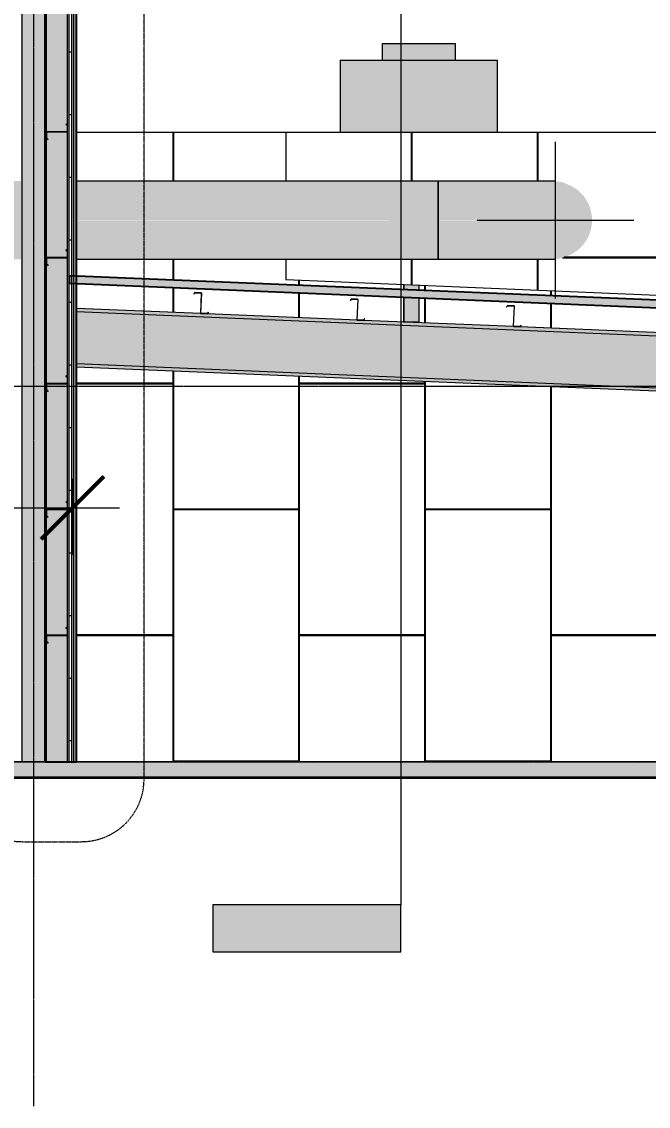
# Model space of a CAD drawing. Header units: inches. Extents: x -54868 to -186, y -265 to 853.
# Drawn here: x -22801 to -22560.8, y -132 to 283.7 of the extents above; entities that cross this region are included whole.
import ezdxf

# ---------------------------------------------------------------- set-up
doc = ezdxf.new("R2010")
doc.units = ezdxf.units.IN
doc.header["$MEASUREMENT"] = 0
for name, pattern in [('Dash Dot 3_16_', [0.3125, 0.1875, -0.0625, 0, -0.0625]), ('Grid Line 1_2_', [0.875, 0.5, -0.125, 0.125, -0.125]), ('Hidden 1_8_', [0.1875, 0.125, -0.0625])]:
    doc.linetypes.add(name, pattern=pattern)
for name, color, linetype, lineweight in [('A-ANNO-DIMS', 211, 'Continuous', 9), ('A-ANNO-DIMS-192', 211, 'Continuous', 9), ('A-ANNO-SYMB', 150, 'Continuous', 9), ('A-FLOR-LEVL', 51, 'Continuous', 9), ('A-ROOF', 132, 'Continuous', 9), ('A-WALL', 113, 'Continuous', 9), ('A-WALL-PATT', 111, 'Continuous', 9), ('C-BLDG-PADS', 91, 'Continuous', 9), ('C-TOPO', 7, 'Continuous', 9), ('G-ANNO-SYMB', 111, 'Continuous', 9), ('G-IMPT', 8, 'Continuous', 9), ('L-SITE-WALL', 31, 'Continuous', 9), ('M-EQPM', 50, 'Continuous', 9), ('M-HVAC-DUCT', 70, 'Continuous', 9), ('M-HVAC-DUCT-CNTR', 70, 'Continuous', 9), ('S-BEAM', 12, 'Continuous', 9), ('S-COLS', 52, 'Continuous', 9), ('S-GRID', 1, 'Continuous', 9)]:
    doc.layers.add(name, color=color, linetype=linetype, lineweight=lineweight)
doc.styles.add('Arial_2', font='arial.ttf', dxfattribs={"height": 17.703593})
doc.dimstyles.new('Linear_-_3_32__Arial', dxfattribs={"dimscale": 12, "dimtxt": 18, "dimasz": 2, "dimexe": 1.5, "dimexo": 1, "dimgap": 1, "dimtad": 1, "dimdec": 4, "dimrnd": 0.0625, "dimzin": 1, "dimdsep": 46, "dimlunit": 4, "dimtxsty": 'Arial_2', "dimblk1": 'OBLIQUE', "dimblk2": 'OBLIQUE', "dimsah": 1, "dimcen": 0.09, "dimdle": 1.5, "dimazin": 0, "dimtfac": 1, "dimtdec": 4, "dimtix": 1, "dimtmove": 0, "dimatfit": 3, "dimfxl": 1, "dimtvp": 1, "dimtfill": 1, "dimfrac": 2, "dimtolj": 1, "dimtzin": 0, "dimarcsym": 2})

# ---------------------------------------------------------------- blocks, each defined once
blk = doc.blocks.new('W-Wide Flange - W21X166-782998-Section 13')
at = {"layer": 'S-BEAM'}
for points in [[(-22076.2, 143.13), (-22076.14, 144.49), (-22780.02, 173.82), (-22780.02, 172.46), (-22078.67, 143.23)], [(-22076.23, 142.24), (-22076.2, 143.13), (-22780.02, 172.43), (-22780.02, 171.57), (-22078.67, 142.34)], [(-22076.98, 124.26), (-22076.23, 142.24), (-22780.02, 171.57), (-22780.02, 153.55), (-22076.99, 124.26)], [(-22077.02, 123.37), (-22077.02, 124.26), (-22780.02, 153.55), (-22780.02, 152.66), (-22077.75, 123.4)], [(-22077.08, 122.01), (-22077.02, 123.37), (-22780.02, 152.66), (-22780.02, 151.3), (-22078.67, 122.08)]]:
    blk.add_hatch(color=256, dxfattribs=at).paths.add_polyline_path(points, flags=0)
for p, q in [((-22732.31, 171.83), (-22780.02, 173.82)), ((-22076.2, 143.13), (-22780.02, 172.46)), ((-22672.36, 169.33), (-22729.95, 171.73)), ((-22612.41, 166.83), (-22670, 169.23)), ((-22552.47, 164.34), (-22610.05, 166.74)), ((-22780.02, 152.66), (-22077.02, 123.37)), ((-22077.08, 122.01), (-22780.02, 151.3))]:
    blk.add_line(p, q, dxfattribs=at)
blk = doc.blocks.new('Girt_Z - 8_D-790497-Section 13')
at = {"layer": 'S-BEAM'}
h = blk.add_hatch(dxfattribs=at)
h.set_pattern_fill('FP_1', color=256, style=0, pattern_type=2)
h.set_pattern_definition([(45, (-26169.524, 104.13), (-19.00703, 19.00703), []), (45, (-26169.524, 132.93), (-19.00703, 19.00703), [])])
h.paths.add_polyline_path([(-22790.95, 93.77), (-22790.88, 93.85), (-22791.42, 94.3), (-22791.42, 96.62), (-22791.52, 96.62), (-22791.52, 94.25)], flags=0)
h.paths.add_polyline_path([(-22791.34, 96.7), (-22783.71, 96.7), (-22783.71, 96.8), (-22791.34, 96.8)], flags=0)
h.paths.add_polyline_path([(-22783.63, 96.88), (-22783.52, 96.88), (-22783.52, 99.25), (-22784.1, 99.73), (-22784.17, 99.65), (-22783.63, 99.2)], flags=0)
at = {"layer": 'S-BEAM', "lineweight": 15}
for p, q in [((-22791.52, 96.62), (-22791.52, 94.25)), ((-22791.42, 94.3), (-22791.42, 96.62)), ((-22783.71, 96.8), (-22791.34, 96.8)), ((-22791.34, 96.7), (-22783.71, 96.7)), ((-22784.1, 99.73), (-22784.17, 99.65)), ((-22784.17, 99.65), (-22783.63, 99.2)), ((-22783.52, 99.25), (-22784.1, 99.73)), ((-22783.63, 99.2), (-22783.63, 96.88)), ((-22783.52, 96.88), (-22783.52, 99.25)), ((-22791.52, 94.25), (-22790.95, 93.77)), ((-22790.88, 93.85), (-22791.42, 94.3)), ((-22790.95, 93.77), (-22790.88, 93.85))]:
    blk.add_line(p, q, dxfattribs=at)
for centre, radius, start, end in [((-22791.34, 96.62), 0.188, 90, 180), ((-22791.34, 96.62), 0.0782, 90, 177.8773), ((-22783.71, 96.88), 0.188, 270, 360), ((-22783.71, 96.88), 0.0782, 270, 356.9576)]:
    blk.add_arc(centre, radius, start, end, dxfattribs=at)
blk = doc.blocks.new('Girt_Z - 8_D-839484-Section 13')
at = {"layer": 'S-BEAM', "lineweight": 15}
for p, q in [((-22784.1, 147.98), (-22784.17, 147.9)), ((-22784.17, 147.9), (-22783.63, 147.45)), ((-22783.52, 147.5), (-22784.1, 147.98)), ((-22783.63, 147.45), (-22783.63, 145.13)), ((-22783.52, 145.13), (-22783.52, 147.5)), ((-22791.52, 144.87), (-22791.52, 142.5)), ((-22791.52, 142.5), (-22790.95, 142.02)), ((-22791.42, 142.55), (-22791.42, 144.87)), ((-22790.88, 142.1), (-22791.42, 142.55)), ((-22783.71, 145.05), (-22791.34, 145.05)), ((-22791.34, 144.95), (-22783.71, 144.95)), ((-22790.95, 142.02), (-22790.88, 142.1))]:
    blk.add_line(p, q, dxfattribs=at)
for centre, radius, start, end in [((-22791.34, 144.87), 0.188, 90, 180), ((-22791.34, 144.87), 0.0782, 90, 177.8773), ((-22783.71, 145.13), 0.188, 270, 0), ((-22783.71, 145.13), 0.0782, 270, 356.9576)]:
    blk.add_arc(centre, radius, start, end, dxfattribs=at)
blk = doc.blocks.new('Girt_Z - 8_D-V19-Section 13')
at = {"layer": 'S-BEAM', "lineweight": 15}
for p, q in [((-22784.1, 196.23), (-22784.17, 196.15)), ((-22784.17, 196.15), (-22783.63, 195.7)), ((-22783.52, 195.75), (-22784.1, 196.23)), ((-22783.63, 195.7), (-22783.63, 193.38)), ((-22783.52, 193.38), (-22783.52, 195.75)), ((-22791.52, 193.12), (-22791.52, 190.75)), ((-22791.42, 190.8), (-22791.42, 193.12)), ((-22783.71, 193.3), (-22791.34, 193.3)), ((-22791.34, 193.2), (-22783.71, 193.2)), ((-22791.52, 190.75), (-22790.95, 190.27)), ((-22790.88, 190.35), (-22791.42, 190.8)), ((-22790.95, 190.27), (-22790.88, 190.35))]:
    blk.add_line(p, q, dxfattribs=at)
for centre, radius, start, end in [((-22791.34, 193.12), 0.188, 90, 180), ((-22791.34, 193.12), 0.0782, 90, 177.8773), ((-22783.71, 193.38), 0.188, 270, 0), ((-22783.71, 193.38), 0.0782, 270, 356.9576)]:
    blk.add_arc(centre, radius, start, end, dxfattribs=at)
blk = doc.blocks.new('Girt_Z - 8_D-V20-Section 13')
at = {"layer": 'S-BEAM', "lineweight": 15}
for p, q in [((-22791.52, 241.37), (-22791.52, 239)), ((-22791.42, 239.05), (-22791.42, 241.37)), ((-22783.71, 241.55), (-22791.34, 241.55)), ((-22791.34, 241.45), (-22783.71, 241.45)), ((-22784.1, 244.48), (-22784.17, 244.4)), ((-22784.17, 244.4), (-22783.63, 243.95)), ((-22783.52, 244), (-22784.1, 244.48)), ((-22783.63, 243.95), (-22783.63, 241.63)), ((-22783.52, 241.63), (-22783.52, 244)), ((-22791.52, 239), (-22790.95, 238.52)), ((-22790.88, 238.6), (-22791.42, 239.05)), ((-22790.95, 238.52), (-22790.88, 238.6))]:
    blk.add_line(p, q, dxfattribs=at)
for centre, radius, start, end in [((-22791.34, 241.37), 0.188, 90, 180), ((-22791.34, 241.37), 0.0782, 90, 177.8773), ((-22783.71, 241.63), 0.188, 270, 0), ((-22783.71, 241.63), 0.0782, 270, 356.9576)]:
    blk.add_arc(centre, radius, start, end, dxfattribs=at)
blk = doc.blocks.new('Girt_Z - 8_D-841743-Section 13')
at = {"layer": 'S-BEAM', "lineweight": 15}
for p, q in [((-22784.1, 51.48), (-22784.17, 51.4)), ((-22784.17, 51.4), (-22783.63, 50.95)), ((-22783.52, 51), (-22784.1, 51.48)), ((-22783.63, 50.95), (-22783.63, 48.63)), ((-22783.52, 48.63), (-22783.52, 51)), ((-22791.52, 48.37), (-22791.52, 46)), ((-22791.52, 46), (-22790.95, 45.52)), ((-22791.42, 46.05), (-22791.42, 48.37)), ((-22790.88, 45.6), (-22791.42, 46.05)), ((-22783.71, 48.55), (-22791.34, 48.55)), ((-22791.34, 48.45), (-22783.71, 48.45)), ((-22790.95, 45.52), (-22790.88, 45.6))]:
    blk.add_line(p, q, dxfattribs=at)
for centre, radius, start, end in [((-22791.34, 48.37), 0.188, 90, 180), ((-22791.34, 48.37), 0.0782, 90, 177.8773), ((-22783.71, 48.63), 0.188, 270, 0), ((-22783.71, 48.63), 0.0782, 270, 356.9576)]:
    blk.add_arc(centre, radius, start, end, dxfattribs=at)
blk = doc.blocks.new('Trane - 20-75 Ton Packaged Ind Rooftop DX Cooling Only and Extended Casing TAG_SXHLF20_ 0210035350 - PL_AS_HF001102-e2b63efd-16e1-40f1-8521-6466c1d8891c_dwg_Trane-SXHLF20-700801-Section 13')
at = {"layer": 'G-IMPT'}
for points in [[(-22648.88, 269), (-22634.8, 269), (-22634.8, 275.2), (-22662.79, 275.2), (-22662.79, 269), (-22650.08, 269)], [(-22666.15, 241.25), (-22618.74, 241.25), (-22618.74, 269), (-22678.89, 269), (-22678.89, 241.25)]]:
    blk.add_hatch(color=256, dxfattribs=at).paths.add_polyline_path(points, flags=0)
for p, q in [((-22662.79, 275.2), (-22662.79, 269)), ((-22634.8, 275.2), (-22662.79, 275.2)), ((-22634.8, 269), (-22634.8, 275.2)), ((-22678.89, 269), (-22618.74, 269)), ((-22678.89, 269), (-22678.89, 241.25)), ((-22618.74, 269), (-22618.74, 241.25))]:
    blk.add_line(p, q, dxfattribs=at)
blk = doc.blocks.new('Trane - 20-75 Ton Packaged Ind Rooftop DX Cooling Only and Extended Casing TAG_SXHLF20_ 0210035350 - PL_AS_HF001102-e2b63efd-16e1-40f1-8521-6466c1d8891c_dwg-700800-Section 13')
blk.add_blockref('Trane - 20-75 Ton Packaged Ind Rooftop DX Cooling Only and Extended Casing TAG_SXHLF20_ 0210035350 - PL_AS_HF001102-e2b63efd-16e1-40f1-8521-6466c1d8891c_dwg_Trane-SXHLF20-700801-Section 13', (0, 0))
blk = doc.blocks.new('Trane - 20-75 Ton Packaged Ind Rooftop DX Cooling Only and Extended Casing TAG_SXHLF20_ 0210035350 - SXHLF20-700809-Section 13')
blk.add_blockref('Trane - 20-75 Ton Packaged Ind Rooftop DX Cooling Only and Extended Casing TAG_SXHLF20_ 0210035350 - PL_AS_HF001102-e2b63efd-16e1-40f1-8521-6466c1d8891c_dwg-700800-Section 13', (0, 0))
blk = doc.blocks.new('Round Elbow - 1_5 D-704845-Section 13')
at = {"layer": 'M-HVAC-DUCT'}
for points in [[(-22641.39, 207.64), (-22582.35, 207.64), (-22582.5, 209.51), (-22583.17, 212.4), (-22583.6, 213.53), (-22584.79, 215.74), (-22585.98, 217.34), (-22587.85, 219.14), (-22590.25, 220.71), (-22593.16, 221.98), (-22595.14, 222.41), (-22598.59, 222.64), (-22641.39, 222.64), (-22641.39, 210.25)], [(-22597.94, 192.64), (-22596.95, 192.7), (-22595.55, 192.79), (-22593.46, 193.22), (-22590.21, 194.57), (-22587.52, 196.42), (-22585.61, 198.41), (-22584.74, 199.63), (-22583.6, 201.72), (-22583, 203.47), (-22582.56, 205.47), (-22582.35, 207.64), (-22641.39, 207.58), (-22641.39, 192.64), (-22598.59, 192.64)]]:
    blk.add_hatch(color=256, dxfattribs=at).paths.add_polyline_path(points, flags=0)
for p, q in [((-22641.39, 207.64), (-22641.39, 222.64)), ((-22641.39, 192.64), (-22641.39, 207.64))]:
    blk.add_line(p, q, dxfattribs=at)
at = {"layer": 'M-HVAC-DUCT', "flags": 128}
for points in [[(-22596.39, 222.64), (-22596.43, 222.64), (-22596.53, 222.64), (-22596.71, 222.64), (-22596.96, 222.64), (-22597.29, 222.64), (-22597.68, 222.64), (-22598.14, 222.64), (-22598.67, 222.64), (-22599.27, 222.64), (-22599.94, 222.64), (-22600.68, 222.64), (-22601.48, 222.64), (-22602.34, 222.64), (-22603.26, 222.64), (-22604.25, 222.64), (-22605.3, 222.64), (-22606.4, 222.64), (-22607.56, 222.64), (-22608.77, 222.64), (-22610.04, 222.64), (-22611.35, 222.64), (-22612.72, 222.64), (-22614.13, 222.64), (-22615.58, 222.64), (-22617.08, 222.64), (-22618.61, 222.64), (-22620.18, 222.64), (-22621.78, 222.64), (-22623.42, 222.64), (-22625.08, 222.64), (-22626.77, 222.64), (-22628.49, 222.64), (-22630.22, 222.64), (-22631.97, 222.64), (-22633.74, 222.64), (-22635.52, 222.64), (-22637.31, 222.64), (-22639.11, 222.64), (-22640.9, 222.64), (-22641.39, 222.64)], [(-22641.39, 192.64), (-22639.59, 192.64), (-22637.79, 192.64), (-22636, 192.64), (-22634.22, 192.64), (-22632.45, 192.64), (-22630.69, 192.64), (-22628.95, 192.64), (-22627.23, 192.64), (-22625.54, 192.64), (-22623.87, 192.64), (-22622.22, 192.64), (-22620.61, 192.64), (-22619.03, 192.64), (-22617.49, 192.64), (-22615.98, 192.64), (-22614.52, 192.64), (-22613.09, 192.64), (-22611.72, 192.64), (-22610.39, 192.64), (-22609.11, 192.64), (-22607.88, 192.64), (-22606.71, 192.64), (-22605.59, 192.64), (-22604.53, 192.64), (-22603.52, 192.64), (-22602.58, 192.64), (-22601.7, 192.64), (-22600.89, 192.64), (-22600.13, 192.64), (-22599.45, 192.64), (-22598.83, 192.64), (-22598.28, 192.64), (-22597.8, 192.64), (-22597.39, 192.64), (-22597.04, 192.64), (-22596.77, 192.64), (-22596.58, 192.64), (-22596.45, 192.64), (-22596.39, 192.64), (-22596.39, 192.64)]]:
    blk.add_lwpolyline(points, dxfattribs=at)
blk = doc.blocks.new('HSS-Hollow Structural Section-Column - HSS6X6X3_16-808866-Section 13')
at = {"layer": 'S-COLS', "linetype": 'Hidden 1_8_'}
for p, q in [((-22654.47, 180.97), (-22654.47, 182.97)), ((-22648.81, 182.74), (-22648.81, 180.74)), ((-22654.47, 168.59), (-22654.47, 178.09)), ((-22648.81, 177.86), (-22648.81, 168.59))]:
    blk.add_line(p, q, dxfattribs=at)
blk = doc.blocks.new('Girt_Z - 8_D-834020-Section 13')
at = {"layer": 'S-BEAM'}
h = blk.add_hatch(color=256, dxfattribs=at)
h.paths.add_polyline_path([(-22729.95, 171.73), (-22729.44, 172.29), (-22729.52, 172.36), (-22729.99, 171.84), (-22732.31, 171.94), (-22732.31, 171.83)], flags=0)
h.paths.add_polyline_path([(-22732.38, 172.02), (-22732.06, 179.64), (-22732.17, 179.64), (-22732.49, 172.03)], flags=0)
h.paths.add_polyline_path([(-22735.03, 179.3), (-22734.56, 179.82), (-22732.24, 179.72), (-22732.24, 179.83), (-22734.61, 179.93), (-22735.11, 179.38)], flags=0)
at = {"layer": 'S-BEAM', "lineweight": 15}
for p, q in [((-22734.61, 179.93), (-22735.11, 179.38)), ((-22735.11, 179.38), (-22735.03, 179.3)), ((-22735.03, 179.3), (-22734.56, 179.82)), ((-22732.24, 179.83), (-22734.61, 179.93)), ((-22734.56, 179.82), (-22732.24, 179.72)), ((-22732.17, 179.64), (-22732.49, 172.03)), ((-22732.38, 172.02), (-22732.06, 179.64)), ((-22729.99, 171.84), (-22732.31, 171.94)), ((-22732.31, 171.83), (-22729.95, 171.73)), ((-22729.52, 172.36), (-22729.99, 171.84)), ((-22729.95, 171.73), (-22729.44, 172.29)), ((-22729.44, 172.29), (-22729.52, 172.36))]:
    blk.add_line(p, q, dxfattribs=at)
for centre, radius, start, end in [((-22732.25, 179.65), 0.187, 357.6141, 87.6141), ((-22732.25, 179.65), 0.0782, 357.6141, 85.4913), ((-22732.3, 172.02), 0.187, 177.6141, 267.6141), ((-22732.3, 172.02), 0.0782, 177.6141, 264.5717)]:
    blk.add_arc(centre, radius, start, end, dxfattribs=at)
blk = doc.blocks.new('Section - 3_32_ x 3_8_-18514-Section 13')
at = {"layer": 'G-ANNO-SYMB'}
blk.add_hatch(color=256, dxfattribs=at).paths.add_polyline_path([(-25462.9, -54.82), (-25390.9, -54.82), (-25390.9, -72.82), (-25462.9, -72.82)], flags=0)
for p, q in [((-25462.9, -54.82), (-25462.9, -72.82)), ((-25390.9, -54.82), (-25462.9, -54.82)), ((-25390.9, -72.82), (-25390.9, -54.82)), ((-25462.9, -72.82), (-25390.9, -72.82))]:
    blk.add_line(p, q, dxfattribs=at)
blk = doc.blocks.new('DIMBLOCK1-Section 13')
at = {"layer": 'A-ANNO-DIMS-192', "lineweight": 50}
for p, q in [((-24629.77, 97.39), (-24617.77, 109.39)), ((-22781.52, 97.39), (-22769.52, 109.39)), ((-24629.77, 97.39), (-24641.77, 85.39)), ((-22781.52, 97.39), (-22793.52, 85.39))]:
    blk.add_line(p, q, dxfattribs=at)
at = {"layer": 'A-ANNO-DIMS-192'}
for p, q in [((-24629.77, 108.5), (-24629.77, 79.39)), ((-24629.77, 97.39), (-24629.77, 108.5)), ((-22781.52, 108.5), (-22781.52, 79.39)), ((-22781.52, 97.39), (-22781.52, 108.5)), ((-24647.77, 97.39), (-22763.52, 97.39))]:
    blk.add_line(p, q, dxfattribs=at)
at = {"layer": 'A-ANNO-DIMS-192', "color": 0, "insert": (-23771.14, 132.35), "char_height": 17.7036, "width": 157.1815, "attachment_point": 1, "line_spacing_factor": 0.938532, "style": 'Arial_2', "bg_fill": 3, "box_fill_scale": 1.25, "bg_fill_color": 0, "bg_fill_transparency": 0}
blk.add_mtext('154\' - 0 1/4"', dxfattribs=at)
blk = doc.blocks.new('_Oblique')
at = {"color": 0, "linetype": 'ByBlock', "lineweight": -2}
blk.add_line((-0.5, -0.5), (0.5, 0.5), dxfattribs=at)

msp = doc.modelspace()

# ---------------------------------------------------------------- hatches: boundary and pattern name
at = {"layer": 'A-ROOF'}
msp.add_hatch(color=256, dxfattribs=at).paths.add_polyline_path([(-22012.64023, 151.35069), (-22012.64023, 154.22819), (-22782.77499, 186.31713), (-22782.77499, 183.43964), (-22044.11239, 152.66203)], flags=0)
at = {"layer": 'A-WALL-PATT'}
h = msp.add_hatch(dxfattribs=at)
h.set_pattern_fill('FP_6', color=256, style=0, pattern_type=2)
h.set_pattern_definition([(0, (-26169.524, 104.13), (0, 24), []), (90, (-26169.524, 104.13), (-24, 1e-15), [])])
h.paths.add_polyline_path([(-22781.77499, 0), (-22781.77499, 377.79164), (-22782.77499, 377.79164), (-22782.77499, 0)], flags=0)
h = msp.add_hatch(dxfattribs=at)
h.set_pattern_fill('FP_4', color=256, style=0, pattern_type=2)
h.set_pattern_definition([(0, (-22067.39, 0.25), (-193, 193), [48, -145]), (90, (-22067.39, 0.25), (-193, 1e-14), [96.25, -96.75]), (180, (-22019.39, 96.5), (-193, 193), [48, -145]), (90, (-22019.39, 0.25), (-193, 1e-14), [96.25, -96.75]), (180, (-22019.39, 96.75), (-193, 193), [48, -145]), (90, (-22019.39, 96.75), (-193, 1e-14), [96.25, -96.75]), (0, (-22067.39, 193), (-193, 193), [48, -145]), (90, (-22067.39, 96.75), (-193, 1e-14), [96.25, -96.75]), (0, (-22019.14, 48.25), (-193, 193), [48, -145]), (90, (-22019.14, 0), (-193, 1e-14), [48.25, -144.75]), (90, (-21971.14, 0), (-193, 1e-14), [48.25, -144.75]), (0, (-22019.14, 144.75), (-193, 193), [48, -145]), (90, (-22019.14, 48.5), (-193, 1e-14), [96.25, -96.75]), (180, (-21971.14, 48.5), (-193, 193), [48, -145]), (90, (-21971.14, 48.5), (-193, 1e-14), [96.25, -96.75]), (90, (-22019.14, 145), (-193, 1e-14), [48, -145]), (180, (-21971.14, 145), (-193, 193), [48, -145]), (90, (-21971.14, 145), (-193, 1e-14), [48, -145]), (0, (-21970.89, 0.25), (-193, 193), [48, -145]), (90, (-21970.89, 0.25), (-193, 1e-14), [96.25, -96.75]), (180, (-21922.89, 96.5), (-193, 193), [48, -145]), (90, (-21922.89, 0.25), (-193, 1e-14), [96.25, -96.75]), (180, (-21922.89, 96.75), (-193, 193), [48, -145]), (90, (-21922.89, 96.75), (-193, 1e-14), [96.25, -96.75]), (180, (-21922.89, 193), (-193, 193), [48, -145]), (90, (-21970.89, 96.75), (-193, 1e-14), [96.25, -96.75]), (0, (-21922.64, 48.25), (-193, 193), [48, -145]), (90, (-21922.64, 0), (-193, 1e-14), [48.25, -144.75]), (90, (-21874.64, 0), (-193, 1e-14), [48.25, -144.75]), (0, (-21922.64, 144.75), (-193, 193), [48, -145]), (90, (-21922.64, 48.5), (-193, 1e-14), [96.25, -96.75]), (180, (-21874.64, 48.5), (-193, 193), [48, -145]), (90, (-21874.64, 48.5), (-193, 1e-14), [96.25, -96.75]), (90, (-21922.64, 145), (-193, 1e-14), [48, -145]), (180, (-21874.64, 145), (-193, 193), [48, -145]), (90, (-21874.64, 145), (-193, 1e-14), [48, -145])])
h.paths.add_polyline_path([(-22458.76523, 0), (-22458.80689, 137.9145), (-22780.02499, 151.29859), (-22780.02499, 0), (-22493.36476, 0)], flags=0)
h.paths.add_polyline_path([(-22805.1704, 2), (-22801.25546, 2), (-22801.25546, 93.76791), (-22810.01523, 93.76791), (-22810.01523, 2)], flags=0)
h.paths.add_polyline_path([(-22654.64023, 168.59375), (-22654.64023, 178.10069), (-22780.02499, 183.32506), (-22780.02499, 173.81812), (-22732.31046, 171.84287), (-22732.31005, 171.93946), (-22729.94537, 171.89371), (-22729.52057, 172.35916), (-22729.43978, 172.28543), (-22729.94537, 171.73146), (-22672.36253, 169.34504), (-22672.36206, 169.44163), (-22669.99739, 169.39588), (-22669.57259, 169.86133), (-22669.4918, 169.7876), (-22669.99739, 169.23363), (-22666.15414, 169.0735)], flags=0)
h.paths.add_polyline_path([(-22461.64023, 160.55208), (-22461.64023, 170.05902), (-22648.64023, 177.85069), (-22648.68685, 168.59375), (-22654.29219, 168.57925), (-22612.41454, 166.8472), (-22612.41408, 166.9438), (-22610.04941, 166.89805), (-22609.6246, 167.3635), (-22609.54381, 167.28976), (-22610.04941, 166.7358), (-22552.46656, 164.34937), (-22552.4661, 164.44596), (-22550.10142, 164.40021), (-22549.67662, 164.86566), (-22549.59583, 164.79193), (-22550.10142, 164.23797), (-22492.51857, 161.85154), (-22492.51811, 161.94813), (-22490.15344, 161.90238), (-22489.72863, 162.36783), (-22489.64785, 162.2941), (-22490.15344, 161.74013), (-22489.64785, 161.71907)], flags=0)
h.paths.add_polyline_path([(-22268.64023, 152.51042), (-22268.64023, 162.01736), (-22455.64023, 169.80902), (-22455.68685, 160.55208), (-22461.29219, 160.53758), (-22432.57059, 159.3537), (-22432.57013, 159.4503), (-22430.20545, 159.40455), (-22429.78065, 159.87), (-22429.69986, 159.79627), (-22430.20545, 159.2423), (-22372.6226, 156.85587), (-22372.62214, 156.95247), (-22370.25747, 156.90672), (-22369.83266, 157.37217), (-22369.75188, 157.29843), (-22370.25747, 156.74447), (-22312.67462, 154.35804), (-22312.67416, 154.45463), (-22310.30948, 154.40888), (-22309.88468, 154.87433), (-22309.80389, 154.8006), (-22310.30948, 154.24664), (-22286.01751, 153.23447)], flags=0)
h.paths.add_polyline_path([(-22173.51523, 148.54687), (-22173.51523, 149.29753), (-22189.40105, 149.95944), (-22189.09923, 157.20315), (-22173.51523, 156.55382), (-22173.51523, 158.05382), (-22262.64023, 161.76736), (-22262.68685, 152.51042), (-22268.2922, 152.49592), (-22252.72663, 151.86021), (-22252.72617, 151.9568), (-22250.3615, 151.91105), (-22249.9367, 152.3765), (-22249.85591, 152.30277), (-22250.3615, 151.7488), (-22192.77865, 149.36237), (-22192.77819, 149.45897), (-22190.41352, 149.41322), (-22189.98871, 149.87867), (-22189.90792, 149.80494), (-22190.41352, 149.25097), (-22189.40105, 149.20878)], flags=0)
h.paths.add_polyline_path([(-22192.8489, 149.54005), (-22192.95818, 149.54466), (-22192.64075, 157.16308), (-22192.53147, 157.1585), (-22192.84871, 149.54466)], flags=0)
h.paths.add_polyline_path([(-22059.51523, 151.80382), (-22059.51523, 153.30382), (-22075.64023, 153.97569), (-22075.57779, 153.1796), (-22069.64023, 153.1796), (-22069.64023, 152.22569), (-22069.45904, 152.21814)], flags=0)
h.paths.add_polyline_path([(-22252.79689, 152.03788), (-22252.90617, 152.04249), (-22252.58873, 159.66091), (-22252.47945, 159.65633), (-22252.7967, 152.04249)], flags=0)
h.paths.add_polyline_path([(-22312.74487, 154.53572), (-22312.85415, 154.54033), (-22312.53672, 162.15874), (-22312.42744, 162.15416), (-22312.74468, 154.54033)], flags=0)
h.paths.add_polyline_path([(-22059.51523, 156.18131), (-22059.51523, 158.18131), (-22262.64023, 166.64485), (-22262.64023, 164.64485), (-22068.97239, 156.57536)], flags=0)
h.paths.add_polyline_path([(-22195.50094, 156.82449), (-22195.58173, 156.89822), (-22195.02973, 157.45025), (-22192.7112, 157.34078), (-22192.71269, 157.24424), (-22195.07614, 157.28994), (-22195.43365, 156.89822)], flags=0)
h.paths.add_polyline_path([(-22372.69286, 157.03355), (-22372.80214, 157.03816), (-22372.4847, 164.65658), (-22372.37542, 164.652), (-22372.69267, 157.03816)], flags=0)
h.paths.add_polyline_path([(-22255.44892, 159.32232), (-22255.52971, 159.39605), (-22254.97772, 159.94809), (-22252.65918, 159.83862), (-22252.66067, 159.74207), (-22255.02412, 159.78777), (-22255.38163, 159.39605)], flags=0)
h.paths.add_polyline_path([(-22432.64084, 159.53138), (-22432.75012, 159.53599), (-22432.43269, 167.15441), (-22432.32341, 167.14983), (-22432.64065, 159.53599)], flags=0)
h.paths.add_polyline_path([(-22315.39691, 161.82016), (-22315.4777, 161.89389), (-22314.9257, 162.44592), (-22312.60717, 162.33645), (-22312.60866, 162.23991), (-22314.9721, 162.2856), (-22315.32962, 161.89389)], flags=0)
h.paths.add_polyline_path([(-22492.58883, 162.02921), (-22492.6981, 162.03382), (-22492.38067, 169.65224), (-22492.27139, 169.64766), (-22492.58863, 162.03382)], flags=0)
h.paths.add_polyline_path([(-22375.34489, 164.31799), (-22375.42568, 164.39172), (-22374.87368, 164.94375), (-22372.55515, 164.83428), (-22372.55664, 164.73774), (-22374.92009, 164.78344), (-22375.2776, 164.39172)], flags=0)
h.paths.add_polyline_path([(-22552.53681, 164.52705), (-22552.64609, 164.53166), (-22552.32865, 172.15007), (-22552.21938, 172.14549), (-22552.53662, 164.53166)], flags=0)
h.paths.add_polyline_path([(-22268.64023, 164.89485), (-22268.64023, 166.89485), (-22455.64023, 174.68652), (-22455.64023, 172.68652), (-22286.01751, 165.61891)], flags=0)
h.paths.add_polyline_path([(-22435.29288, 166.81582), (-22435.37366, 166.88955), (-22434.82167, 167.44158), (-22432.50314, 167.33212), (-22432.50463, 167.23557), (-22434.86807, 167.28127), (-22435.22558, 166.88955)], flags=0)
h.paths.add_polyline_path([(-22612.48479, 167.02488), (-22612.59407, 167.02949), (-22612.27664, 174.64791), (-22612.16736, 174.64333), (-22612.4846, 167.02949)], flags=0)
h.paths.add_polyline_path([(-22495.24086, 169.31365), (-22495.32165, 169.38739), (-22494.76965, 169.93942), (-22492.45112, 169.82995), (-22492.45261, 169.7334), (-22494.81606, 169.7791), (-22495.17357, 169.38739)], flags=0)
h.paths.add_polyline_path([(-22672.43278, 169.52271), (-22672.54206, 169.52732), (-22672.22462, 177.14574), (-22672.11534, 177.14116), (-22672.43259, 169.52732)], flags=0)
h.paths.add_polyline_path([(-22555.18885, 171.81149), (-22555.26963, 171.88522), (-22554.71764, 172.43725), (-22552.39911, 172.32778), (-22552.40059, 172.23124), (-22554.76404, 172.27694), (-22555.12155, 171.88522)], flags=0)
h.paths.add_polyline_path([(-22732.38076, 172.02055), (-22732.49004, 172.02516), (-22732.17261, 179.64357), (-22732.06333, 179.63899), (-22732.38057, 172.02516)], flags=0)
h.paths.add_polyline_path([(-22461.64023, 172.93652), (-22461.64023, 174.93652), (-22648.64023, 182.72819), (-22648.64023, 180.72819), (-22493.36476, 174.25838)], flags=0)
h.paths.add_polyline_path([(-22615.13683, 174.30932), (-22615.21762, 174.38305), (-22614.66562, 174.93508), (-22612.34709, 174.82561), (-22612.34858, 174.72907), (-22614.71203, 174.77477), (-22615.06954, 174.38305)], flags=0)
h.paths.add_polyline_path([(-22675.08482, 176.80715), (-22675.1656, 176.88088), (-22674.61361, 177.43292), (-22672.29507, 177.32345), (-22672.29656, 177.2269), (-22674.66001, 177.2726), (-22675.01752, 176.88088)], flags=0)
h.paths.add_polyline_path([(-22735.0328, 179.30498), (-22735.11359, 179.37872), (-22734.56159, 179.93075), (-22732.24306, 179.82128), (-22732.24455, 179.72473), (-22734.608, 179.77043), (-22734.96551, 179.37872)], flags=0)
h.paths.add_polyline_path([(-22654.64023, 180.97819), (-22654.64023, 182.97819), (-22699.76523, 184.85839), (-22699.76523, 192.64103), (-22780.02499, 192.64103), (-22780.02499, 186.20255), (-22666.15414, 181.45793)], flags=0)
h.paths.add_polyline_path([(-22806.81569, 222.64103), (-22801.25546, 222.64103), (-22801.25546, 237.96322), (-22807.20275, 237.96322), (-22807.20273, 238.0726), (-22801.25546, 238.0726), (-22801.25546, 238.51791), (-22809.76523, 238.51791), (-22809.76523, 222.64103), (-22807.20275, 222.64103)], flags=0)
h.paths.add_polyline_path([(-22780.02499, 222.64103), (-22699.76523, 222.64103), (-22699.76523, 241.25), (-22780.02499, 241.25), (-22780.02499, 226.3373)], flags=0)
h.paths.add_polyline_path([(-22806.81569, 235.03582), (-22807.39023, 235.56891), (-22807.39023, 237.8851), (-22807.28085, 237.8851), (-22807.20275, 235.50338), (-22806.74539, 235.1196)], flags=0)
h = msp.add_hatch(dxfattribs=at)
h.set_pattern_fill('FP_9', color=256, style=0, pattern_type=2)
h.set_pattern_definition([(0, (-22072.51, 145), (-193, 193), [48, -145]), (90, (-22072.51, 145), (-193, 1e-14), [96.25, -96.75]), (180, (-22024.51, 241.25), (-193, 193), [48, -145]), (90, (-22024.51, 145), (-193, 1e-14), [96.25, -96.75]), (180, (-22024.51, 241.5), (-193, 193), [48, -145]), (90, (-22024.51, 241.5), (-193, 1e-14), [96.25, -96.75]), (0, (-22072.51, 337.75), (-193, 193), [48, -145]), (90, (-22072.51, 241.5), (-193, 1e-14), [96.25, -96.75]), (0, (-22024.26, 193), (-193, 193), [48, -145]), (90, (-22024.26, 144.75), (-193, 1e-14), [48.25, -144.75]), (90, (-21976.26, 144.75), (-193, 1e-14), [48.25, -144.75]), (0, (-22024.26, 289.5), (-193, 193), [48, -145]), (90, (-22024.26, 193.25), (-193, 1e-14), [96.25, -96.75]), (180, (-21976.26, 193.25), (-193, 193), [48, -145]), (90, (-21976.26, 193.25), (-193, 1e-14), [96.25, -96.75]), (90, (-22024.26, 289.75), (-193, 1e-14), [48, -145]), (180, (-21976.26, 289.75), (-193, 193), [48, -145]), (90, (-21976.26, 289.75), (-193, 1e-14), [48, -145]), (0, (-21976.01, 145), (-193, 193), [48, -145]), (90, (-21976.01, 145), (-193, 1e-14), [96.25, -96.75]), (180, (-21928.01, 241.25), (-193, 193), [48, -145]), (90, (-21928.01, 145), (-193, 1e-14), [96.25, -96.75]), (180, (-21928.01, 241.5), (-193, 193), [48, -145]), (90, (-21928.01, 241.5), (-193, 1e-14), [96.25, -96.75]), (180, (-21928.01, 337.75), (-193, 193), [48, -145]), (90, (-21976.01, 241.5), (-193, 1e-14), [96.25, -96.75]), (0, (-21927.76, 193), (-193, 193), [48, -145]), (90, (-21927.76, 144.75), (-193, 1e-14), [48.25, -144.75]), (90, (-21879.76, 144.75), (-193, 1e-14), [48.25, -144.75]), (0, (-21927.76, 289.5), (-193, 193), [48, -145]), (90, (-21927.76, 193.25), (-193, 1e-14), [96.25, -96.75]), (180, (-21879.76, 193.25), (-193, 193), [48, -145]), (90, (-21879.76, 193.25), (-193, 1e-14), [96.25, -96.75]), (90, (-21927.76, 289.75), (-193, 1e-14), [48, -145]), (180, (-21879.76, 289.75), (-193, 193), [48, -145]), (90, (-21879.76, 289.75), (-193, 1e-14), [48, -145])])
h.paths.add_polyline_path([(-22059.26523, 158.17089), (-22059.26523, 241.25), (-22699.76523, 241.25), (-22699.76523, 222.64103), (-22597.03839, 222.56851), (-22594.3096, 222.23351), (-22593.0275, 221.94319), (-22590.11725, 220.62534), (-22587.53084, 218.83778), (-22585.85433, 217.18105), (-22584.74868, 215.66364), (-22583.59816, 213.53203), (-22582.94843, 211.58594), (-22582.49718, 209.50558), (-22582.35287, 207.47863), (-22582.64811, 205.04158), (-22583.10478, 203.11838), (-22583.60319, 201.72469), (-22584.74623, 199.61843), (-22586.00435, 197.93774), (-22588.13568, 195.92125), (-22590.92957, 194.20423), (-22593.76258, 193.14586), (-22596.0638, 192.76041), (-22598.99126, 192.64103), (-22699.76523, 192.64103), (-22699.76523, 184.85839), (-22078.67026, 158.97944)], flags=0)
at = {"layer": 'C-BLDG-PADS'}
h = msp.add_hatch(dxfattribs=at)
h.set_pattern_fill('FP_3', color=256, style=0, pattern_type=2)
h.set_pattern_definition([(50, (-26169.524, 104.13), (55.0854, -4.81984), [5.76, -63.36]), (355, (-26169.524, 104.13), (-10.6557, 57.7685), [4.608, -50.688]), (100.451, (-26164.934, 103.73), (44.4295, 52.94866), [4.895, -53.848]), (46.184, (-26169.524, 119.49), (81.9644, -12.7121), [8.64, -95.04]), (96.636, (-26162.694, 118.43), (71.7815, 74.8124), [7.343, -80.772]), (351.184, (-26169.52, 119.49), (71.782, 74.8124), [6.912, -76.032]), (21, (-26161.844, 115.65), (45.84207, -30.92146), [5.76, -63.36]), (326, (-26161.844, 115.65), (18.6871, 55.6915), [4.608, -50.688]), (71.451, (-26158.024, 113.074), (64.5289, 24.7701), [4.895, -53.848]), (37.5, (-26169.524, 104.131), (0.93389, 25.56682), [2.534, -47.539, 2.534, -48.922, -50.88]), (37.5, (-26169.524, 104.131), (0.93389, 25.56682), [-101.53, 2.534, -48.346]), (7.5, (-26169.524, 104.13), (20.20404, 30.2913), [2.534, -26.803, 2.534, -46.387, -19.392]), (7.5, (-26169.524, 104.13), (20.20404, 30.2913), [-78.259, 2.534, -16.858]), (327.5, (-26186.65, 104.13), (40.99778, -1.7324), [2.534, -16.666, 2.534, -57.37, -79.488]), (327.5, (-26186.65, 104.13), (40.99778, -1.7324), [-79.104, 2.534, -76.954]), (317.5, (-26194.33, 104.13), (44.78888, 7.68784), [2.534, -22.426, 2.534, -37.248, -56.448]), (317.5, (-26194.33, 104.13), (44.78888, 7.68784), [-64.742, 2.534, -53.914])])
h.paths.add_polyline_path([(-23875.67976, -6), (-22062.85283, -6), (-22062.85283, 0), (-25993.57133, 0), (-25993.57133, -6), (-24013.91126, -6)], flags=0)
at = {"layer": 'L-SITE-WALL'}
for points in [[(-22791.52499, 0), (-22791.52499, 377.79164), (-22792.14999, 377.79164), (-22792.14999, 0)], [(-22783.52499, 0), (-22783.52499, 377.79164), (-22791.52499, 377.79164), (-22791.52499, 0)], [(-22782.77499, 0), (-22782.77499, 377.79164), (-22783.52499, 377.79164), (-22783.52499, 0)], [(-22781.02499, 0), (-22781.02499, 377.79164), (-22781.77499, 377.79164), (-22781.77499, 0)], [(-22780.02499, 0), (-22780.02499, 377.79164), (-22781.02499, 377.79164), (-22781.02499, 0)]]:
    msp.add_hatch(color=256, dxfattribs=at).paths.add_polyline_path(points, flags=0)
at = {"layer": 'M-HVAC-DUCT'}
h = msp.add_hatch(color=256, dxfattribs=at)
h.paths.add_polyline_path([(-24216.39023, 207.64103), (-22801.25546, 207.64103), (-22801.25546, 222.64103), (-24216.39023, 222.64103), (-24216.39023, 210.24576)], flags=0)
h.paths.add_polyline_path([(-22780.02499, 207.64103), (-22641.39023, 207.64103), (-22641.39023, 222.64103), (-22780.02499, 222.62097), (-22780.02499, 210.01648)], flags=0)
h = msp.add_hatch(color=256, dxfattribs=at)
h.paths.add_polyline_path([(-23322.75376, 192.64103), (-22801.25546, 192.64103), (-22801.25546, 207.64103), (-24216.39023, 207.5823), (-24216.39023, 192.64103), (-23391.86951, 192.64103)], flags=0)
h.paths.add_polyline_path([(-22641.39023, 192.64103), (-22641.39023, 207.64103), (-22780.02499, 207.5823), (-22780.02499, 192.64103), (-22648.8752, 192.64103)], flags=0)
at = {"layer": 'S-COLS'}
for points in [[(-22792.82449, 0), (-22792.64999, 0), (-22792.64999, 370.32545), (-22796.39023, 370.32545), (-22796.39023, 359.75959), (-22800.13046, 359.75959), (-22800.13046, 0)], [(-22792.47395, 0), (-22792.14999, 0), (-22792.17775, 370.32545), (-22792.64999, 370.32545), (-22792.64999, 0)], [(-22800.82187, 0), (-22800.82187, 359.75959), (-22801.25546, 359.75959), (-22801.25546, 0)], [(-22800.3065, 0), (-22800.13046, 0), (-22800.13046, 359.75959), (-22800.82187, 359.75959), (-22800.7747, 0), (-22800.47616, 0)]]:
    msp.add_hatch(color=256, dxfattribs=at).paths.add_polyline_path(points, flags=0)
h = msp.add_hatch(color=256, dxfattribs=at)
h.paths.add_polyline_path([(-22654.46623, 168.59375), (-22654.29223, 168.59375), (-22654.31509, 178.08714), (-22654.64023, 178.10069), (-22654.5936, 168.59375)], flags=0)
h.paths.add_polyline_path([(-22654.29223, 180.96369), (-22654.32684, 182.96513), (-22654.64023, 182.97819), (-22654.5936, 180.97624), (-22654.32203, 180.96493)], flags=0)
h = msp.add_hatch(color=256, dxfattribs=at)
h.paths.add_polyline_path([(-22648.98823, 168.59375), (-22648.98823, 177.86519), (-22654.29223, 178.08619), (-22654.29223, 168.59375)], flags=0)
h.paths.add_polyline_path([(-22648.98823, 180.74269), (-22648.98823, 182.74269), (-22654.29223, 182.96369), (-22654.29223, 180.96369)], flags=0)
h = msp.add_hatch(color=256, dxfattribs=at)
h.paths.add_polyline_path([(-22648.98823, 168.59375), (-22648.64023, 168.59375), (-22648.70318, 177.85331), (-22648.98823, 177.86519), (-22648.98823, 170.0723)], flags=0)
h.paths.add_polyline_path([(-22648.64023, 180.72819), (-22648.71178, 182.73117), (-22648.98823, 182.74269), (-22648.98823, 180.74269), (-22648.64806, 180.72851)], flags=0)

# ---------------------------------------------------------------- linework, layer by layer
at = {"layer": 'A-ANNO-SYMB', "linetype": 'Dash Dot 3_16_'}
for p, q in [((-22754.12717, -6.57176), (-22754.12717, 381.86336)), ((-22800.79719, -30.57176), (-22778.12717, -30.57176))]:
    msp.add_line(p, q, dxfattribs=at)
for centre, start, end in [((-22800.79719, -6.57176), 180, 270), ((-22778.12717, -6.57176), 270, 0)]:
    msp.add_arc(centre, 24, start, end, dxfattribs=at)
at = {"layer": 'A-FLOR-LEVL', "linetype": 'Grid Line 1_2_'}
for p, q in [((-26557.32365, 144), (-21746.95903, 144)), ((-26557.32365, 0), (-21746.95903, 0))]:
    msp.add_line(p, q, dxfattribs=at)
at = {"layer": 'A-ROOF', "lineweight": 25}
for p, q in [((-22782.77499, 186.31713), (-22782.77499, 183.43964)), ((-22012.64023, 154.22819), (-22782.77499, 186.31713)), ((-22782.77499, 183.43964), (-22012.64023, 151.35069))]:
    msp.add_line(p, q, dxfattribs=at)
at = {"layer": 'A-WALL'}
for p, q in [((-22791.52499, 0), (-22791.52499, 377.79164)), ((-22783.52499, 0), (-22783.52499, 377.79164)), ((-22782.77499, 0), (-22782.77499, 377.79164)), ((-22781.77499, 0), (-22781.77499, 377.79164)), ((-22781.02499, 0), (-22781.02499, 377.79164))]:
    msp.add_line(p, q, dxfattribs=at)
at = {"layer": 'C-BLDG-PADS'}
for p, q in [((-22070.26523, 0), (-25985.13046, 0)), ((-25993.57133, -6), (-22062.85283, -6))]:
    msp.add_line(p, q, dxfattribs=at)
at = {"layer": 'C-TOPO', "lineweight": 35}
for p, q in [((-23671.23003, -6.00628), (-22663.54099, -6.00628)), ((-22663.54099, -6.00628), (-22062.85283, -6.00628))]:
    msp.add_line(p, q, dxfattribs=at)
at = {"layer": 'C-TOPO'}
for p, q in [((-23671.229, -6.00628), (-22663.54102, -6.00628)), ((-22663.54102, -6.00628), (-22062.85254, -6.00628))]:
    msp.add_line(p, q, dxfattribs=at)
at = {"layer": 'G-ANNO-SYMB'}
msp.add_line((-22655.70861, 737.15708), (-22655.70861, -54.81697), dxfattribs=at)
at = {"layer": 'L-SITE-WALL', "lineweight": 25}
for p, q in [((-22792.14999, 377.79164), (-22792.14999, 0)), ((-22780.02499, 0), (-22780.02499, 377.79164)), ((-22792.14999, 0), (-22780.02499, 0))]:
    msp.add_line(p, q, dxfattribs=at)
at = {"layer": 'L-SITE-WALL'}
for p, q in [((-22059.01523, 241.25), (-22780.02499, 241.25)), ((-22699.76523, 241.25), (-22699.76523, 222.63259)), ((-22699.76523, 192.64103), (-22699.76523, 184.85839)), ((-22699.76523, 184.85839), (-22059.26523, 158.17089))]:
    msp.add_line(p, q, dxfattribs=at)
at = {"layer": 'M-HVAC-DUCT'}
for p, q in [((-22641.39023, 222.64103), (-22780.02499, 222.64103)), ((-22641.39023, 222.64103), (-22641.39023, 192.64103)), ((-22780.02499, 192.64103), (-22641.39023, 192.64103))]:
    msp.add_line(p, q, dxfattribs=at)
at = {"layer": 'M-HVAC-DUCT-CNTR'}
for p, q in [((-22596.39023, 177.64103), (-22596.39023, 237.64103)), ((-22626.39023, 207.64103), (-22566.39023, 207.64103))]:
    msp.add_line(p, q, dxfattribs=at)
at = {"layer": 'S-COLS'}
for p, q in [((-22800.82187, 0), (-22800.82187, 359.75959)), ((-22654.64023, 182.97819), (-22654.64023, 180.97819)), ((-22648.64023, 180.72819), (-22648.64023, 182.72819)), ((-22654.64023, 178.10069), (-22654.64023, 168.59375)), ((-22648.64023, 168.59375), (-22648.64023, 177.85069)), ((-22654.29223, 168.59375), (-22654.64023, 168.59375)), ((-22648.98823, 168.59375), (-22654.29223, 168.59375)), ((-22648.64023, 168.59375), (-22648.98823, 168.59375))]:
    msp.add_line(p, q, dxfattribs=at)
at = {"layer": 'S-GRID', "linetype": 'Grid Line 1_2_'}
msp.add_line((-22796.39023, -132), (-22796.39023, 573.76478), dxfattribs=at)

# ---------------------------------------------------------------- block references
at = {"layer": 'G-ANNO-SYMB'}
msp.add_blockref('Section - 3_32_ x 3_8_-18514-Section 13', (2735.19106, 0), dxfattribs=at)
at = {"layer": 'M-EQPM'}
msp.add_blockref('Trane - 20-75 Ton Packaged Ind Rooftop DX Cooling Only and Extended Casing TAG_SXHLF20_ 0210035350 - SXHLF20-700809-Section 13', (0, 0), dxfattribs=at)
at = {"layer": 'M-HVAC-DUCT'}
msp.add_blockref('Round Elbow - 1_5 D-704845-Section 13', (0, 0), dxfattribs=at)
at = {"layer": 'S-BEAM'}
for name, p in [('Girt_Z - 8_D-V20-Section 13', (0, 0)), ('Girt_Z - 8_D-V19-Section 13', (0, 0)), ('Girt_Z - 8_D-834020-Section 13', (0, 0)), ('Girt_Z - 8_D-834020-Section 13', (59.94798, -2.49783)), ('Girt_Z - 8_D-834020-Section 13', (119.89597, -4.99567)), ('W-Wide Flange - W21X166-782998-Section 13', (0, 0)), ('Girt_Z - 8_D-839484-Section 13', (0, 0)), ('Girt_Z - 8_D-790497-Section 13', (0, 0)), ('Girt_Z - 8_D-841743-Section 13', (0, 0))]:
    msp.add_blockref(name, p, dxfattribs=at)
at = {"layer": 'S-COLS', "linetype": 'Hidden 1_8_'}
msp.add_blockref('HSS-Hollow Structural Section-Column - HSS6X6X3_16-808866-Section 13', (0, 0), dxfattribs=at)

# ---------------------------------------------------------------- next in the draw order: dimensions: what is measured, and where the dimension line sits
at = {"layer": 'A-ANNO-DIMS'}
dim = msp.add_linear_dim(base=(-22781.52499, 97.38733), p1=(-24629.76523, 96.5), p2=(-22781.52499, 96.5), dimstyle='Linear_-_3_32__Arial', override={"dimpost": '<>', "dimfxl": 1848.240234}, dxfattribs=at)
dim.commit()
dim.dimension.update_dxf_attribs({"geometry": 'DIMBLOCK1-Section 13', "text_midpoint": (-23705.64511, 118.54103)})

doc.saveas('drawing.dxf')
